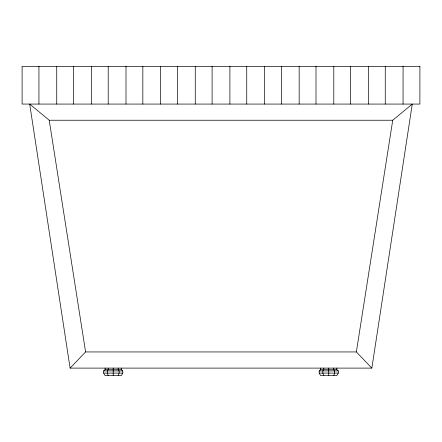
<?xml version="1.0" encoding="UTF-8"?>
<svg xmlns="http://www.w3.org/2000/svg" width="442" height="442" viewBox="0 0 442 442"><rect width="100%" height="100%" fill="white"/><g stroke="black" fill="none" stroke-linecap="round" stroke-linejoin="round"><path stroke-width="0.66" d="M371.855 368.103L412.27 104.069L392.734 120.235L49.222 120.235L29.686 104.069L70.101 368.103L371.855 368.103L356.363 351.942L85.593 351.942L70.101 368.103M356.363 351.942L392.734 120.235M118.207 375.65L119.13 373.103L119.13 370.921L118.207 369.722L118.207 368.103M333.743 375.65L334.671 373.103L334.671 370.921L333.743 369.722L333.743 368.103M122.793 373.103L121.296 375.65L105.124 375.65L103.621 373.103L103.621 370.921L105.124 369.722L121.296 369.722L122.793 370.921L122.793 373.103L103.621 373.103M338.334 373.103L336.832 375.65L320.66 375.65L319.163 373.103L319.163 370.921L320.66 369.722L336.832 369.722L338.334 370.921L338.334 373.103L319.163 373.103M103.621 370.921L122.793 370.921M319.163 370.921L338.334 370.921M323.748 375.65L322.826 373.103L322.826 370.921L323.748 369.722L323.748 368.103M108.213 375.65L107.284 373.103L107.284 370.921L108.213 369.722L108.213 368.103M49.222 120.235L85.593 351.942M403.06 66.35L403.06 104.069M385.269 66.35L385.269 104.069M368.429 66.35L368.429 104.069M350.633 66.35L350.633 104.069M336.832 368.103L336.832 369.722M333.793 66.35L333.793 104.069M328.749 368.103L328.749 375.65M320.66 368.103L320.66 369.722M316.002 66.35L316.002 104.069M299.162 66.35L299.162 104.069M281.366 66.35L281.366 104.069M264.531 66.35L264.531 104.069M246.735 66.35L246.735 104.069M229.895 66.35L229.895 104.069M212.105 66.35L212.105 104.069M195.265 66.35L195.265 104.069M177.469 66.35L177.469 104.069M160.634 66.35L160.634 104.069M142.838 66.35L142.838 104.069M125.998 66.35L125.998 104.069M121.296 368.103L121.296 369.722M113.207 368.103L113.207 375.65M108.207 66.35L108.207 104.069M105.124 368.103L105.124 369.722M91.367 66.35L91.367 104.069M73.571 66.35L73.571 104.069M56.731 66.35L56.731 104.069M38.94 66.35L38.94 104.069M419.9 66.35L22.1 66.35L22.1 104.069L419.9 104.069L419.9 66.35"/></g></svg>
